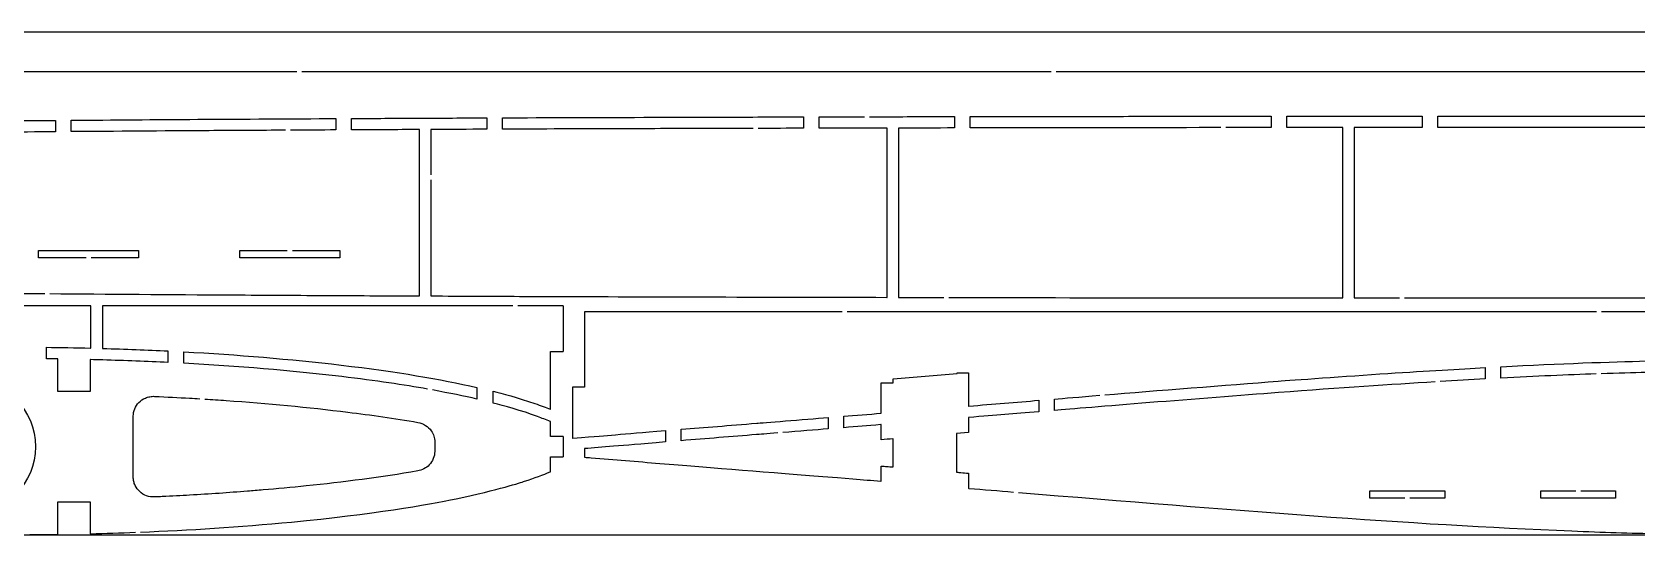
# Model space of a CAD drawing. Header units: millimetres. Extents: x -769 to 745, y -600 to 149.
# Drawn here: x -60.6 to 258.6, y -301.8 to -201.8 of the extents above; entities that cross this region are included whole.
import ezdxf

# ---------------------------------------------------------------- set-up
doc = ezdxf.new("R2010")
doc.units = ezdxf.units.MM
doc.header["$MEASUREMENT"] = 0
doc.layers.add('90X10', color=1, linetype='Continuous')

msp = doc.modelspace()

# ---------------------------------------------------------------- linework, layer by layer
for p, q in [((-7.95, -209.65), (-156.95, -209.65)), ((142.05, -209.65), (-6.95, -209.65)), ((292.05, -209.65), (143.05, -209.65)), ((-55.93, -219.34), (-55.93, -221.61)), ((-52.81, -221.58), (-52.81, -219.31)), ((-0.18, -218.98), (-0.18, -221.25)), ((2.94, -221.23), (2.94, -218.96)), ((29.84, -218.84), (29.84, -221.11)), ((32.96, -221.09), (32.96, -218.82)), ((92.82, -218.65), (92.82, -220.91)), ((95.94, -220.91), (95.94, -218.64)), ((122.84, -218.58), (122.84, -220.85)), ((125.96, -220.85), (125.96, -218.58)), ((185.81, -218.51), (185.81, -220.77)), ((188.94, -220.77), (188.94, -218.51)), ((215.83, -218.49), (215.83, -220.76)), ((218.95, -220.76), (218.95, -218.49)), ((16.45, -254.26), (16.45, -221.17)), ((18.71, -221.16), (18.71, -230.16)), ((109.45, -254.55), (109.45, -220.88)), ((111.71, -220.87), (111.71, -254.55)), ((200.06, -254.66), (200.06, -220.77)), ((202.32, -220.76), (202.32, -254.66)), ((18.71, -231.16), (18.71, -254.27)), ((-59.31, -245.25), (-39.42, -245.25)), ((-59.31, -246.72), (-59.31, -245.25)), ((-39.42, -245.25), (-39.42, -246.72)), ((-19.29, -246.72), (-19.29, -245.25)), ((-19.29, -245.25), (-9.84, -245.25)), ((-8.84, -245.25), (0.61, -245.25)), ((0.61, -245.25), (0.61, -246.72)), ((-49.86, -246.72), (-59.31, -246.72)), ((-39.42, -246.72), (-48.86, -246.72)), ((0.61, -246.72), (-19.29, -246.72)), ((-48.94, -256.21), (-100.25, -256.21)), ((-48.94, -264.65), (-48.94, -256.21)), ((35, -256.21), (-46.6, -256.21)), ((-46.6, -256.21), (-46.6, -264.71)), ((45, -256.21), (36, -256.21)), ((45, -256.21), (45, -265.31)), ((49.27, -257.44), (49.27, -272.44)), ((100.52, -257.44), (49.27, -257.44)), ((250.52, -257.44), (101.52, -257.44)), ((260.52, -257.44), (251.52, -257.44)), ((-57.74, -266.78), (-57.74, -264.49)), ((-55.45, -273.31), (-55.45, -266.81)), ((-49.04, -266.94), (-49.04, -273.29)), ((-33.59, -265.21), (-33.59, -267.5)), ((-30.39, -267.66), (-30.39, -265.39)), ((42.49, -276.83), (42.49, -265.31)), ((42.49, -265.31), (45, -265.31)), ((110.66, -270.73), (123.36, -269.68)), ((110.66, -271.56), (110.66, -270.73)), ((123.36, -269.68), (123.36, -269.56)), ((123.36, -269.56), (125.62, -269.56)), ((125.62, -269.56), (125.62, -276.19)), ((228.41, -268.52), (228.41, -270.79)), ((231.53, -270.62), (231.53, -268.35)), ((-49.04, -273.29), (-55.45, -273.31)), ((27.84, -272.48), (27.84, -274.78)), ((31.1, -275.58), (31.1, -273.24)), ((49.27, -272.44), (46.89, -272.44)), ((46.89, -272.44), (46.89, -282.56)), ((108.27, -277.61), (108.27, -271.56)), ((108.27, -271.56), (110.66, -271.56)), ((139.64, -275.03), (139.64, -277.3)), ((142.76, -277.04), (142.76, -274.78)), ((-40.47, -290.32), (-40.47, -278.19)), ((42.49, -282.21), (42.49, -279.29)), ((68.51, -283.07), (68.51, -280.8)), ((97.7, -278.46), (97.7, -280.73)), ((100.82, -280.48), (100.82, -278.21)), ((108.27, -282.89), (108.27, -279.88)), ((125.62, -278.46), (125.62, -281.47)), ((19.48, -283.3), (19.48, -285.21)), ((45, -282.21), (42.49, -282.21)), ((45, -282.21), (45, -286.31)), ((65.39, -281.05), (65.39, -283.32)), ((110.66, -288.31), (110.66, -282.69)), ((125.62, -281.47), (123.24, -281.66)), ((123.24, -281.66), (123.24, -289.34)), ((42.49, -289.23), (42.49, -286.31)), ((42.49, -286.31), (45, -286.31)), ((49.27, -284.64), (49.27, -286.36)), ((108.27, -291.12), (108.27, -288.11)), ((125.62, -289.53), (125.62, -292.54)), ((205.46, -293.04), (220.34, -293.04)), ((205.46, -294.51), (205.46, -293.04)), ((220.34, -293.04), (220.34, -294.51)), ((239.46, -294.51), (239.46, -293.04)), ((239.46, -293.04), (246.4, -293.04)), ((247.4, -293.04), (254.34, -293.04)), ((254.34, -293.04), (254.34, -294.51)), ((-55.45, -301.71), (-55.45, -295.21)), ((-55.45, -295.21), (-49.04, -295.23)), ((-49.04, -295.23), (-49.04, -301.57)), ((212.4, -294.51), (205.46, -294.51)), ((220.34, -294.51), (213.4, -294.51)), ((254.34, -294.51), (239.46, -294.51))]:
    msp.add_line(p, q)
msp.add_circle((-73.1, -284.26), 13.19)
for points, knots in [([(-82.82, -219.57), (-78.63, -219.53), (-73.96, -219.49), (-69.55, -219.45), (-65, -219.41), (-60.45, -219.37), (-55.93, -219.34)], [0.005943, 0.005943, 0.005943, 0.005943, 1.262949, 1.262949, 1.262949, 2.556047, 2.556047, 2.556047, 2.556047]), ([(-52.81, -219.31), (-44.43, -219.25), (-36.21, -219.19), (-27.63, -219.13), (-18.52, -219.08), (-8.86, -219.02), (-0.18, -218.98)], [0.005954, 0.005954, 0.005954, 0.005954, 2.519989, 2.519989, 2.519989, 5.188716, 5.188716, 5.188716, 5.188716]), ([(2.94, -218.96), (7.36, -218.94), (11.76, -218.92), (16.19, -218.9), (20.74, -218.88), (25.31, -218.86), (29.84, -218.84)], [0.00597, 0.00597, 0.00597, 0.00597, 1.332783, 1.332783, 1.332783, 2.697104, 2.697104, 2.697104, 2.697104]), ([(32.96, -218.82), (41.71, -218.79), (51.23, -218.76), (61.04, -218.73), (66.27, -218.71), (72.58, -218.7), (76.83, -218.68), (82.05, -218.67), (87.46, -218.66), (92.82, -218.65)], [0.005975, 0.005975, 0.005975, 0.005975, 2.629685, 2.629685, 2.629685, 4.029339, 4.029339, 4.029339, 5.753437, 5.753437, 5.753437, 5.753437]), ([(105.94, -218.62), (107.02, -218.61), (108.1, -218.61), (109.18, -218.61), (113.73, -218.6), (118.28, -218.59), (122.84, -218.58)], [1.003469, 1.003469, 1.003469, 1.003469, 1.327508, 1.327508, 1.327508, 2.689626, 2.689626, 2.689626, 2.689626]), ([(125.96, -218.58), (135.66, -218.56), (144.87, -218.55), (154.53, -218.54), (159.71, -218.53), (165.04, -218.53), (170.19, -218.52), (175.37, -218.52), (180.6, -218.51), (185.81, -218.51)], [0.00599, 0.00599, 0.00599, 0.00599, 2.917395, 2.917395, 2.917395, 4.478356, 4.478356, 4.478356, 6.050936, 6.050936, 6.050936, 6.050936]), ([(188.94, -218.51), (193.37, -218.5), (197.78, -218.5), (202.21, -218.5), (206.76, -218.49), (211.3, -218.49), (215.83, -218.49)], [0.005996, 0.005996, 0.005996, 0.005996, 1.336577, 1.336577, 1.336577, 2.699975, 2.699975, 2.699975, 2.699975]), ([(218.95, -218.49), (229, -218.49), (239.5, -218.49), (249.64, -218.49), (261.65, -218.49), (275.81, -218.49), (283.99, -218.5)], [0.005998, 0.005998, 0.005998, 0.005998, 3.018253, 3.018253, 3.018253, 6.587042, 6.587042, 6.587042, 6.587042]), ([(-55.93, -221.61), (-59.63, -221.64), (-63.35, -221.67), (-66.99, -221.7), (-67.01, -221.7), (-67.03, -221.7), (-67.05, -221.7)], [0.005953, 0.005953, 0.005953, 0.005953, 1.117405, 1.117405, 1.117405, 1.123458, 1.123458, 1.123458, 1.123458]), ([(-10.18, -221.3), (-15.24, -221.33), (-20.4, -221.36), (-25.39, -221.39), (-34.88, -221.45), (-43.85, -221.52), (-52.81, -221.58)], [0.975861, 0.975861, 0.975861, 0.975861, 2.41744, 2.41744, 2.41744, 5.15944, 5.15944, 5.15944, 5.15944]), ([(16.45, -221.17), (16.43, -221.17), (16.41, -221.17), (16.39, -221.17), (11.84, -221.19), (7.36, -221.21), (2.94, -221.23)], [1.335831, 1.335831, 1.335831, 1.335831, 1.341863, 1.341863, 1.341863, 2.707439, 2.707439, 2.707439, 2.707439]), ([(29.84, -221.11), (26.18, -221.12), (22.45, -221.14), (18.77, -221.16), (18.75, -221.16), (18.73, -221.16), (18.71, -221.16)], [0.005975, 0.005975, 0.005975, 0.005975, 1.104201, 1.104201, 1.104201, 1.110141, 1.110141, 1.110141, 1.110141]), ([(82.82, -220.94), (81.58, -220.94), (80.28, -220.94), (78.85, -220.95), (65.91, -220.98), (63.72, -220.99), (56.16, -221.01), (48.6, -221.03), (40.78, -221.06), (32.96, -221.09)], [1.085267, 1.085267, 1.085267, 1.085267, 1.469449, 1.469449, 1.469449, 4.958758, 4.958758, 4.958758, 8.445653, 8.445653, 8.445653, 8.445653]), ([(109.45, -220.88), (109.43, -220.88), (109.41, -220.88), (109.39, -220.88), (104.85, -220.89), (100.4, -220.9), (95.94, -220.91)], [1.338198, 1.338198, 1.338198, 1.338198, 1.344217, 1.344217, 1.344217, 2.707885, 2.707885, 2.707885, 2.707885]), ([(122.84, -220.85), (119.17, -220.86), (115.45, -220.87), (111.77, -220.87), (111.75, -220.87), (111.73, -220.87), (111.71, -220.87)], [0.005989, 0.005989, 0.005989, 0.005989, 1.106326, 1.106326, 1.106326, 1.112291, 1.112291, 1.112291, 1.112291]), ([(175.81, -220.78), (174.38, -220.78), (172.95, -220.79), (171.51, -220.79), (158.46, -220.8), (142.01, -220.82), (125.96, -220.85)], [1.008857, 1.008857, 1.008857, 1.008857, 1.439845, 1.439845, 1.439845, 5.353262, 5.353262, 5.353262, 5.353262]), ([(200.06, -220.77), (200.04, -220.77), (200.02, -220.77), (200, -220.77), (196.21, -220.77), (192.59, -220.77), (188.94, -220.77)], [1.579766, 1.579766, 1.579766, 1.579766, 1.585902, 1.585902, 1.585902, 2.747461, 2.747461, 2.747461, 2.747461]), ([(215.83, -220.76), (211.42, -220.76), (206.95, -220.76), (202.53, -220.76), (202.48, -220.76), (202.43, -220.76), (202.38, -220.76), (202.36, -220.76), (202.34, -220.76), (202.32, -220.76)], [0.005998, 0.005998, 0.005998, 0.005998, 1.329783, 1.329783, 1.329783, 1.344751, 1.344751, 1.344751, 1.350757, 1.350757, 1.350757, 1.350757]), ([(273.99, -220.76), (267.86, -220.76), (260.9, -220.76), (254.82, -220.76), (243.05, -220.75), (231.04, -220.75), (218.95, -220.76)], [0.825173, 0.825173, 0.825173, 0.825173, 2.148588, 2.148588, 2.148588, 4.709925, 4.709925, 4.709925, 4.709925]), ([(-67.05, -253.73), (-67.03, -253.73), (-67.01, -253.73), (-66.99, -253.73), (-64.07, -253.75), (-61.09, -253.78), (-58.05, -253.8)], [9.958528, 9.958528, 9.958528, 9.958528, 9.967566, 9.967566, 9.967566, 11.298364, 11.298364, 11.298364, 11.298364]), ([(-57.05, -253.81), (-45.56, -253.9), (-33.31, -253.99), (-20.67, -254.06), (-14.27, -254.1), (-7.5, -254.14), (-1.06, -254.18), (4.69, -254.21), (10.56, -254.23), (16.39, -254.26), (16.41, -254.26), (16.43, -254.26), (16.45, -254.26)], [11.444118, 11.444118, 11.444118, 11.444118, 16.458753, 16.458753, 16.458753, 19.000573, 19.000573, 19.000573, 21.2718, 21.2718, 21.2718, 21.279626, 21.279626, 21.279626, 21.279626]), ([(18.71, -254.27), (18.73, -254.27), (18.75, -254.27), (18.77, -254.27), (24.75, -254.3), (30.66, -254.32), (36.35, -254.35), (47.09, -254.39), (56.74, -254.42), (68.47, -254.45), (70.74, -254.46), (72.97, -254.46), (75.24, -254.47), (86.82, -254.5), (97.74, -254.53), (109.39, -254.55), (109.41, -254.55), (109.43, -254.55), (109.45, -254.55)], [21.573709, 21.573709, 21.573709, 21.573709, 21.581481, 21.581481, 21.581481, 23.91388, 23.91388, 23.91388, 28.319251, 28.319251, 28.319251, 29.171112, 29.171112, 29.171112, 33.530298, 33.530298, 33.530298, 33.537796, 33.537796, 33.537796, 33.537796]), ([(111.71, -254.55), (111.73, -254.55), (111.75, -254.55), (111.77, -254.55), (114.69, -254.56), (117.66, -254.57), (120.71, -254.57)], [33.818723, 33.818723, 33.818723, 33.818723, 33.826123, 33.826123, 33.826123, 34.909108, 34.909108, 34.909108, 34.909108]), ([(121.71, -254.57), (135, -254.6), (149.71, -254.62), (167.62, -254.64), (178.54, -254.65), (189.37, -254.66), (200, -254.66), (200.02, -254.66), (200.04, -254.66), (200.06, -254.66)], [35.027303, 35.027303, 35.027303, 35.027303, 39.726267, 39.726267, 39.726267, 42.588711, 42.588711, 42.588711, 42.5941, 42.5941, 42.5941, 42.5941]), ([(202.32, -254.66), (202.34, -254.66), (202.36, -254.66), (202.38, -254.66), (205.38, -254.66), (208.36, -254.66), (211.32, -254.67)], [42.7975396, 42.7975396, 42.7975396, 42.7975396, 42.8029397, 42.8029397, 42.8029397, 43.6129738, 43.6129738, 43.6129738, 43.6129738]), ([(212.32, -254.67), (220.29, -254.67), (228.1, -254.67), (235.69, -254.67), (258.27, -254.67), (283.05, -254.66), (300.4, -254.65), (300.42, -254.65), (300.44, -254.65), (300.46, -254.65)], [43.704252, 43.704252, 43.704252, 43.704252, 45.886155, 45.886155, 45.886155, 52.367461, 52.367461, 52.367461, 52.37493, 52.37493, 52.37493, 52.37493]), ([(-57.74, -264.49), (-55.02, -264.52), (-52.04, -264.57), (-48.99, -264.65), (-48.97, -264.65), (-48.95, -264.65), (-48.94, -264.65)], [2.6468658, 2.6468658, 2.6468658, 2.6468658, 3.4178597, 3.4178597, 3.4178597, 3.4222617, 3.4222617, 3.4222617, 3.4222617]), ([(-46.6, -264.71), (-46.58, -264.71), (-46.56, -264.71), (-46.55, -264.71), (-42.12, -264.84), (-37.63, -265.01), (-33.59, -265.21)], [3.617909, 3.617909, 3.617909, 3.617909, 3.622038, 3.622038, 3.622038, 4.728243, 4.728243, 4.728243, 4.728243]), ([(-55.45, -266.81), (-55.46, -266.81), (-55.48, -266.81), (-55.5, -266.81), (-56.26, -266.8), (-57.01, -266.79), (-57.74, -266.78)], [2.089655, 2.089655, 2.089655, 2.089655, 2.0947129, 2.0947129, 2.0947129, 2.3264364, 2.3264364, 2.3264364, 2.3264364]), ([(-46.54, -267.01), (-47.36, -266.98), (-48.18, -266.96), (-48.99, -266.94), (-49, -266.94), (-49.02, -266.94), (-49.04, -266.94)], [1.2471289, 1.2471289, 1.2471289, 1.2471289, 1.4712497, 1.4712497, 1.4712497, 1.4760888, 1.4760888, 1.4760888, 1.4760888]), ([(-30.39, -265.39), (-19.81, -265.97), (-9.3, -266.83), (0.86, -268.03), (12.14, -269.36), (20.58, -270.84), (27.84, -272.48)], [0.031655, 0.031655, 0.031655, 0.031655, 3.213468, 3.213468, 3.213468, 6.747285, 6.747285, 6.747285, 6.747285]), ([(18.04, -272.8), (13.42, -271.98), (7.84, -271.14), (1.01, -270.32), (-9.21, -269.11), (-19.78, -268.25), (-30.39, -267.66)], [0.834803, 0.834803, 0.834803, 0.834803, 1.811802, 1.811802, 1.811802, 3.273212, 3.273212, 3.273212, 3.273212]), ([(231.53, -268.35), (243.42, -267.72), (253.41, -267.39), (260.46, -267.21), (260.48, -267.21), (260.5, -267.21), (260.52, -267.21)], [0.214093, 0.214093, 0.214093, 0.214093, 3.854291, 3.854291, 3.854291, 3.864357, 3.864357, 3.864357, 3.864357]), ([(152.73, -273.96), (162.7, -273.14), (177.13, -271.98), (187.19, -271.23), (190.02, -271.02), (200.65, -270.24), (209.02, -269.69), (217.13, -269.16), (223.21, -268.81), (228.41, -268.52)], [0.3337835, 0.3337835, 0.3337835, 0.3337835, 0.9142145, 0.9142145, 0.9142145, 1.0772617, 1.0772617, 1.0772617, 1.2354062, 1.2354062, 1.2354062, 1.2354062]), ([(-40.47, -278.19), (-40.47, -277.69), (-40.38, -277.19), (-40.19, -276.73), (-39.99, -276.26), (-39.71, -275.83), (-39.36, -275.47), (-38.99, -275.09), (-38.55, -274.79), (-38.07, -274.59), (-37.78, -274.46), (-37.48, -274.37), (-37.17, -274.31), (-36.86, -274.25), (-36.55, -274.23), (-36.23, -274.25)], [0, 0, 0, 0, 0.1525615, 0.1525615, 0.1525615, 0.3075062, 0.3075062, 0.3075062, 0.4667424, 0.4667424, 0.4667424, 0.5625146, 0.5625146, 0.5625146, 0.6584374, 0.6584374, 0.6584374, 0.6584374]), ([(-36.23, -274.25), (-33.79, -274.36), (-31.44, -274.48), (-29.27, -274.6), (-28.59, -274.64), (-27.92, -274.68), (-27.24, -274.72)], [0.4148898, 0.4148898, 0.4148898, 0.4148898, 1.094331, 1.094331, 1.094331, 1.3074886, 1.3074886, 1.3074886, 1.3074886]), ([(31.1, -273.24), (32.85, -273.68), (35.89, -274.47), (39.41, -275.67), (40.6, -276.08), (41.59, -276.46), (42.42, -276.8), (42.44, -276.81), (42.47, -276.82), (42.49, -276.83)], [0.009225, 0.009225, 0.009225, 0.009225, 0.5378208, 0.5378208, 0.5378208, 0.7154377, 0.7154377, 0.7154377, 0.720448, 0.720448, 0.720448, 0.720448]), ([(218.42, -271.37), (209.66, -271.9), (199.79, -272.57), (187.28, -273.5), (172.4, -274.6), (148.79, -276.55), (142.76, -277.04)], [1.257748, 1.257748, 1.257748, 1.257748, 3.668945, 3.668945, 3.668945, 6.534052, 6.534052, 6.534052, 6.534052]), ([(-26.25, -274.79), (-24.83, -274.88), (-23.42, -274.97), (-21.98, -275.07), (-13.78, -275.65), (-5.73, -276.4), (2.21, -277.39), (6.79, -277.96), (11.5, -278.64), (16.09, -279.43)], [1.413315, 1.413315, 1.413315, 1.413315, 1.863647, 1.863647, 1.863647, 4.417258, 4.417258, 4.417258, 5.894022, 5.894022, 5.894022, 5.894022]), ([(42.49, -279.29), (42.48, -279.28), (42.47, -279.28), (42.46, -279.27), (41.62, -278.91), (40.77, -278.58), (39.92, -278.26), (36.76, -277.08), (33.17, -276.11), (31.1, -275.58)], [0.331692, 0.331692, 0.331692, 0.331692, 0.335045, 0.335045, 0.335045, 0.607925, 0.607925, 0.607925, 1.619415, 1.619415, 1.619415, 1.619415]), ([(100.82, -278.21), (103.07, -278.03), (105.87, -277.8), (108.22, -277.61), (108.24, -277.61), (108.26, -277.61), (108.27, -277.61)], [0.0734666, 0.0734666, 0.0734666, 0.0734666, 0.7107672, 0.7107672, 0.7107672, 0.7157526, 0.7157526, 0.7157526, 0.7157526]), ([(125.62, -276.19), (125.64, -276.19), (125.66, -276.19), (125.68, -276.19), (130.6, -275.78), (135.09, -275.41), (139.64, -275.03)], [2.938776, 2.938776, 2.938776, 2.938776, 2.94834, 2.94834, 2.94834, 5.123977, 5.123977, 5.123977, 5.123977]), ([(139.64, -277.3), (134.43, -277.73), (131.44, -277.98), (125.67, -278.45), (125.65, -278.46), (125.64, -278.46), (125.62, -278.46)], [0.168137, 0.168137, 0.168137, 0.168137, 1.882007, 1.882007, 1.882007, 1.887464, 1.887464, 1.887464, 1.887464]), ([(16.09, -279.43), (16.64, -279.52), (17.17, -279.72), (17.64, -280.02), (18.09, -280.31), (18.48, -280.68), (18.79, -281.12), (19.01, -281.44), (19.19, -281.79), (19.3, -282.16), (19.42, -282.53), (19.48, -282.92), (19.48, -283.3)], [0, 0, 0, 0, 0.1696662, 0.1696662, 0.1696662, 0.3327179, 0.3327179, 0.3327179, 0.4517934, 0.4517934, 0.4517934, 0.5700372, 0.5700372, 0.5700372, 0.5700372]), ([(68.51, -280.8), (73.19, -280.42), (77.97, -280.04), (83.51, -279.59), (84.45, -279.52), (93.11, -278.83), (97.7, -278.46)], [0.034951, 0.034951, 0.034951, 0.034951, 1.443607, 1.443607, 1.443607, 1.682063, 1.682063, 1.682063, 1.682063]), ([(108.27, -279.88), (108.25, -279.88), (108.23, -279.88), (108.21, -279.88), (105.38, -280.11), (103.53, -280.26), (100.82, -280.48)], [3.863845, 3.863845, 3.863845, 3.863845, 3.876225, 3.876225, 3.876225, 5.494151, 5.494151, 5.494151, 5.494151]), ([(46.89, -282.56), (46.91, -282.56), (46.93, -282.56), (46.95, -282.56), (51.9, -282.17), (53.17, -282.07), (55.46, -281.88), (58.11, -281.66), (60.49, -281.45), (65.39, -281.05)], [0.044567, 0.044567, 0.044567, 0.044567, 0.051387, 0.051387, 0.051387, 1.614228, 1.614228, 1.614228, 3.425101, 3.425101, 3.425101, 3.425101]), ([(65.39, -283.32), (60.1, -283.76), (57.67, -283.96), (55.04, -284.18), (52.87, -284.36), (50.92, -284.51), (49.32, -284.64), (49.3, -284.64), (49.29, -284.64), (49.27, -284.64)], [0.043431, 0.043431, 0.043431, 0.043431, 1.681167, 1.681167, 1.681167, 3.032047, 3.032047, 3.032047, 3.047632, 3.047632, 3.047632, 3.047632]), ([(87.73, -281.52), (85.57, -281.7), (83.88, -281.83), (83.5, -281.86), (78.5, -282.26), (73.5, -282.66), (68.51, -283.07)], [0.726262, 0.726262, 0.726262, 0.726262, 1.159654, 1.159654, 1.159654, 6.865947, 6.865947, 6.865947, 6.865947]), ([(110.66, -282.69), (110.63, -282.69), (110.61, -282.7), (110.59, -282.7), (109.85, -282.76), (109.07, -282.82), (108.27, -282.89)], [3.95778722, 3.95778722, 3.95778722, 3.95778722, 3.95938821, 3.95938821, 3.95938821, 4.01451087, 4.01451087, 4.01451087, 4.01451087]), ([(19.48, -285.21), (19.48, -285.7), (19.38, -286.19), (19.2, -286.64), (19.01, -287.11), (18.73, -287.53), (18.38, -287.89), (18.08, -288.2), (17.72, -288.46), (17.34, -288.66), (16.95, -288.87), (16.52, -289.01), (16.09, -289.09)], [0, 0, 0, 0, 0.149589, 0.149589, 0.149589, 0.3026021, 0.3026021, 0.3026021, 0.4351002, 0.4351002, 0.4351002, 0.5691, 0.5691, 0.5691, 0.5691]), ([(49.27, -286.36), (49.29, -286.36), (49.3, -286.36), (49.32, -286.36), (49.69, -286.39), (50.11, -286.42), (50.61, -286.46), (55.16, -286.83), (59.72, -287.21), (64.27, -287.59), (79.57, -288.85), (85.42, -289.28), (102.66, -290.67), (104.53, -290.82), (106.38, -290.97), (108.21, -291.12), (108.23, -291.12), (108.25, -291.12), (108.27, -291.12)], [0.328623, 0.328623, 0.328623, 0.328623, 0.333982, 0.333982, 0.333982, 0.440356, 0.440356, 0.440356, 1.401385, 1.401385, 1.401385, 4.630587, 4.630587, 4.630587, 4.979636, 4.979636, 4.979636, 4.983749, 4.983749, 4.983749, 4.983749]), ([(-36.23, -294.27), (-36.77, -294.29), (-37.31, -294.21), (-37.82, -294.03), (-38.32, -293.85), (-38.79, -293.57), (-39.18, -293.21), (-39.57, -292.86), (-39.88, -292.44), (-40.1, -291.97), (-40.23, -291.71), (-40.32, -291.44), (-40.38, -291.17), (-40.44, -290.89), (-40.47, -290.61), (-40.47, -290.32)], [0, 0, 0, 0, 0.1643829, 0.1643829, 0.1643829, 0.3272433, 0.3272433, 0.3272433, 0.4859639, 0.4859639, 0.4859639, 0.572639, 0.572639, 0.572639, 0.6590793, 0.6590793, 0.6590793, 0.6590793]), ([(-39.04, -301.25), (-29.36, -300.86), (-19.48, -300.24), (-8.98, -299.25), (7.12, -297.72), (18.02, -295.8), (23.72, -294.62), (32.29, -292.85), (36.64, -291.37), (37.31, -291.15), (39.37, -290.48), (41.07, -289.84), (42.46, -289.24), (42.47, -289.24), (42.48, -289.23), (42.49, -289.23)], [8.535872, 8.535872, 8.535872, 8.535872, 9.393727, 9.393727, 9.393727, 10.709974, 10.709974, 10.709974, 12.687155, 12.687155, 12.687155, 18.696532, 18.696532, 18.696532, 18.740972, 18.740972, 18.740972, 18.740972]), ([(16.09, -289.09), (8.84, -290.34), (1.22, -291.31), (-6.08, -292.07), (-8.95, -292.37), (-11.98, -292.65), (-14.62, -292.87), (-15.69, -292.96), (-16.72, -293.05), (-17.79, -293.13), (-21.5, -293.42), (-25.2, -293.68), (-29.27, -293.91), (-30.9, -294), (-32.84, -294.11), (-34.71, -294.2), (-35.21, -294.22), (-35.72, -294.25), (-36.23, -294.27)], [0.346648, 0.346648, 0.346648, 0.346648, 2.517399, 2.517399, 2.517399, 3.370484, 3.370484, 3.370484, 3.717684, 3.717684, 3.717684, 4.931849, 4.931849, 4.931849, 5.418213, 5.418213, 5.418213, 5.547419, 5.547419, 5.547419, 5.547419]), ([(108.27, -288.11), (108.65, -288.14), (109.02, -288.17), (109.37, -288.2), (109.78, -288.24), (110.19, -288.27), (110.59, -288.3), (110.61, -288.3), (110.63, -288.31), (110.66, -288.31)], [0.8891298, 0.8891298, 0.8891298, 0.8891298, 0.9948101, 0.9948101, 0.9948101, 1.1181784, 1.1181784, 1.1181784, 1.1248176, 1.1248176, 1.1248176, 1.1248176]), ([(123.24, -289.34), (123.25, -289.34), (123.27, -289.34), (123.29, -289.34), (123.59, -289.36), (123.87, -289.39), (124.12, -289.41), (124.62, -289.45), (125.12, -289.49), (125.62, -289.53)], [1.5468836, 1.5468836, 1.5468836, 1.5468836, 1.557136, 1.557136, 1.557136, 1.7254498, 1.7254498, 1.7254498, 2.0625318, 2.0625318, 2.0625318, 2.0625318]), ([(125.62, -292.54), (125.64, -292.54), (125.65, -292.54), (125.67, -292.55), (128.68, -292.79), (131.65, -293.04), (134.59, -293.28)], [6.1119203, 6.1119203, 6.1119203, 6.1119203, 6.1155962, 6.1155962, 6.1155962, 6.7182151, 6.7182151, 6.7182151, 6.7182151]), ([(135.58, -293.36), (178.25, -296.87), (212.91, -299.72), (245.63, -301.03), (251.69, -301.27), (257.38, -301.44), (262.84, -301.57), (262.86, -301.57), (262.88, -301.57), (262.9, -301.57)], [6.786569, 6.786569, 6.786569, 6.786569, 15.577552, 15.577552, 15.577552, 17.206474, 17.206474, 17.206474, 17.212585, 17.212585, 17.212585, 17.212585]), ([(-83.9, -301.46), (-81.78, -301.52), (-79.63, -301.57), (-77.43, -301.61), (-69.88, -301.77), (-63, -301.82), (-55.5, -301.71), (-55.48, -301.71), (-55.46, -301.71), (-55.45, -301.71)], [7.1464664, 7.1464664, 7.1464664, 7.1464664, 7.3486414, 7.3486414, 7.3486414, 8.0439249, 8.0439249, 8.0439249, 8.0454784, 8.0454784, 8.0454784, 8.0454784]), ([(-49.04, -301.57), (-49.02, -301.57), (-49, -301.57), (-48.99, -301.57), (-46.02, -301.5), (-43.04, -301.4), (-40.04, -301.29)], [8.2388555, 8.2388555, 8.2388555, 8.2388555, 8.2404176, 8.2404176, 8.2404176, 8.5063297, 8.5063297, 8.5063297, 8.5063297])]:
    msp.add_open_spline(points, degree=3, knots=knots)
for points in [[(95.94, -218.64), (98.93, -218.63), (101.94, -218.63), (104.94, -218.62)], [(-0.18, -221.25), (-3.1, -221.26), (-6.12, -221.28), (-9.18, -221.3)], [(92.82, -220.91), (89.58, -220.92), (86.87, -220.93), (83.82, -220.94)], [(185.81, -220.77), (182.81, -220.78), (179.81, -220.78), (176.81, -220.78)], [(-33.59, -267.5), (-37.64, -267.3), (-42.14, -267.13), (-46.54, -267.01)], [(228.41, -270.79), (225.5, -270.95), (222.53, -271.12), (219.42, -271.31)], [(250.46, -269.79), (244.83, -269.98), (238.45, -270.25), (231.53, -270.62)], [(260.46, -269.49), (257.75, -269.55), (254.74, -269.64), (251.46, -269.75)], [(27.84, -274.78), (25.38, -274.22), (22.48, -273.61), (19.03, -272.98)], [(142.76, -274.78), (144.49, -274.63), (147.7, -274.37), (151.73, -274.04)], [(97.7, -280.73), (95.35, -280.92), (91.73, -281.21), (88.73, -281.44)]]:
    msp.add_open_spline(points, degree=3)
at = {"layer": '90X10', "color": 1, "linetype": 'Continuous'}
msp.add_lwpolyline([(-491.79, -301.77), (408.21, -301.77), (408.21, -201.77), (-491.79, -201.77)], close=True, dxfattribs=at)

doc.saveas('drawing.dxf')
